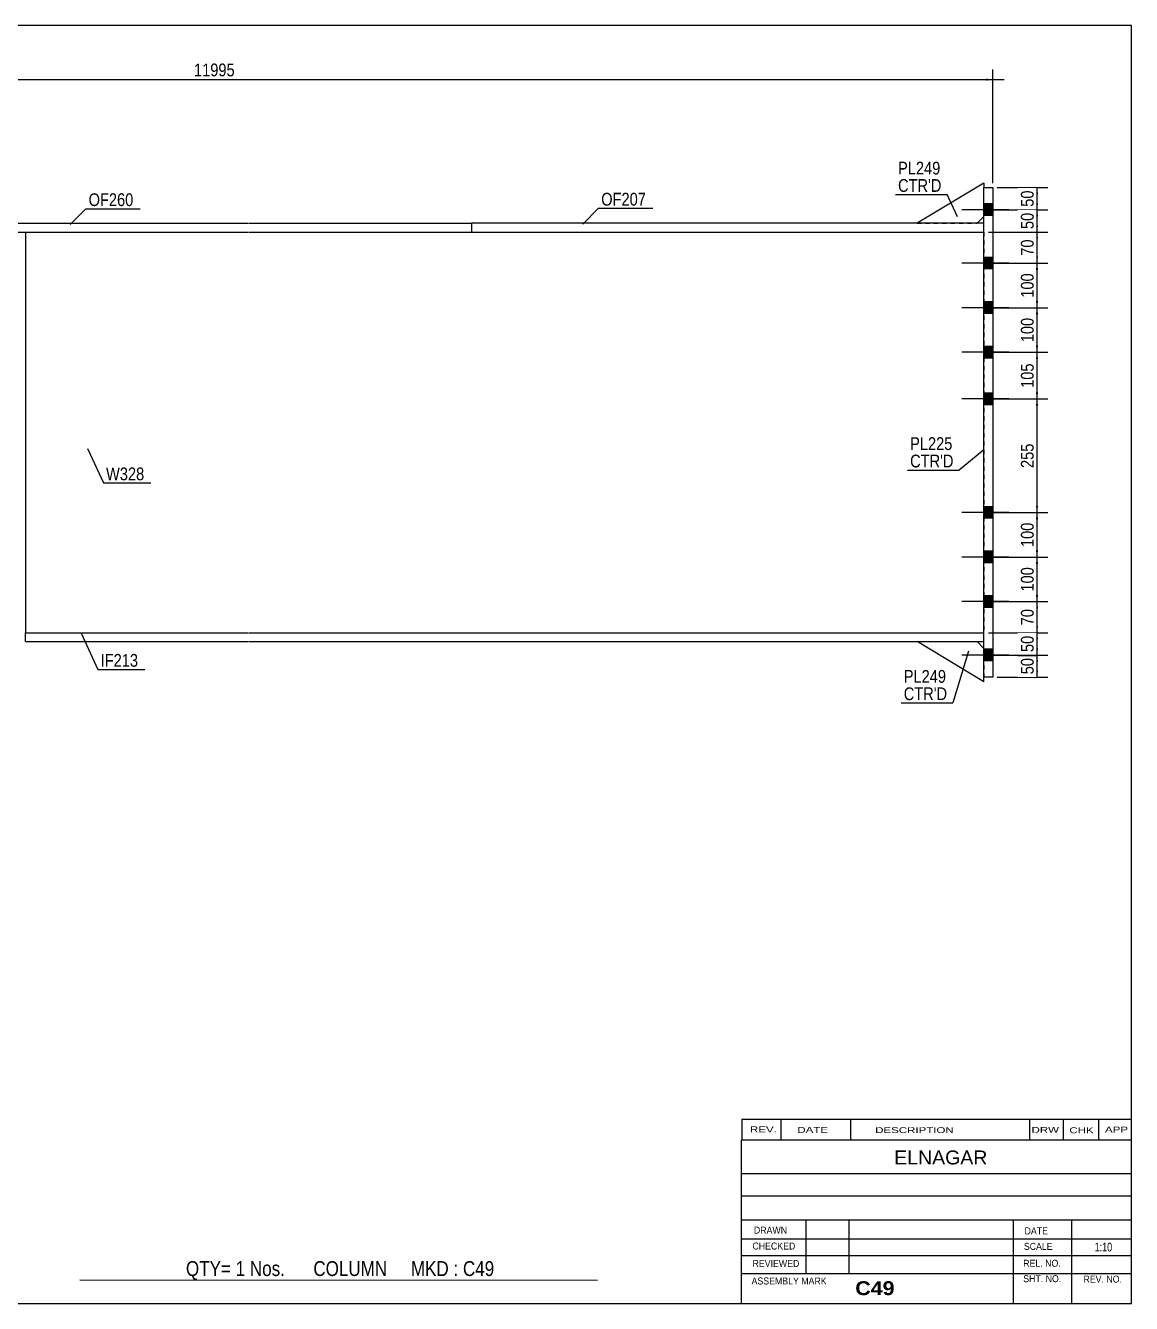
# Model space of a CAD drawing. Header units: millimetres. Extents: x -333 to 79, y -154 to 133.
# Drawn here: x -169.1 to 79.2, y -153.9 to 133.1 of the extents above; entities that cross this region are included whole.
import ezdxf

# ---------------------------------------------------------------- set-up
doc = ezdxf.new("R2010")
doc.units = ezdxf.units.MM
doc.linetypes.add('DXK_LINE_DOT1', pattern=[1.8814, 0.9407, -0.9407])
doc.styles.add('Arial', font='ARIAL.TTF', dxfattribs={"height": 0.2})
doc.styles.add('Arial Bold', font='ARIALBD.TTF', dxfattribs={"height": 0.2})
doc.styles.add('Arial Narrow', font='ARIALN.TTF', dxfattribs={"height": 0.2})

# ---------------------------------------------------------------- blocks, each defined once
blk = doc.blocks.new('Unknown-623345162-1210')
at = {"color": 5, "linetype": 'Continuous'}
for p, q in [((79.21, 133.05), (-330.79, 133.05)), ((-330.79, 133.05), (-330.79, -153.95)), ((79.21, -153.95), (79.21, 133.05)), ((-330.79, -153.95), (79.21, -153.95))]:
    blk.add_line(p, q, dxfattribs=at)
at = {"color": 174, "linetype": 'Continuous', "style": 'Arial'}
blk.add_text('Tekla structures', height=1.9102, rotation=90, dxfattribs=at).set_placement((-331.29, -153.45))
blk = doc.blocks.new('Part-623345162-1413 - 1359')
at = {"color": 2, "linetype": 'Continuous'}
for p, q in [((46.1, 97.68), (31.1, 88.68)), ((46.1, 97.68), (46.1, 96.68)), ((44.6, 88.68), (46.1, 90.18))]:
    blk.add_line(p, q, dxfattribs=at)
at = {"color": 7, "linetype": 'DXK_LINE_DOT1'}
for p, q in [((46.1, 90.18), (46.1, 96.68)), ((31.1, 88.68), (44.6, 88.68))]:
    blk.add_line(p, q, dxfattribs=at)
blk = doc.blocks.new('Part-623345162-1442 - 1359')
at = {"color": 2, "linetype": 'Continuous'}
for p, q in [((46.1, 96.68), (48.1, 96.68)), ((46.1, -13.32), (46.1, 96.68)), ((48.1, 96.68), (48.1, -13.32)), ((48.1, -13.32), (46.1, -13.32))]:
    blk.add_line(p, q, dxfattribs=at)
blk = doc.blocks.new('Part-623345162-1447 - 1359')
at = {"color": 2, "linetype": 'Continuous'}
for p, q in [((46.1, -14.32), (31.1, -5.32)), ((44.6, -5.32), (46.1, -6.82)), ((46.1, -14.32), (46.1, -13.32))]:
    blk.add_line(p, q, dxfattribs=at)
at = {"color": 7, "linetype": 'DXK_LINE_DOT1'}
for p, q in [((31.1, -5.32), (44.6, -5.32)), ((46.1, -6.82), (46.1, -13.32))]:
    blk.add_line(p, q, dxfattribs=at)
blk = doc.blocks.new('Part-623345162-1487 - 1359')
at = {"color": 2, "linetype": 'Continuous'}
blk.add_line((-169.1, 86.68), (-169.1, -3.32), dxfattribs=at)
at = {"color": 7, "linetype": 'DXK_LINE_DOT1'}
for p, q in [((-169.1, 86.68), (-119.1, 86.68)), ((-119, 86.68), (-19, 86.68)), ((-18.9, 86.68), (46.1, 86.68)), ((46.1, 86.68), (46.1, -3.32)), ((-169.1, -3.32), (-119.1, -3.32)), ((-119, -3.32), (-19, -3.32)), ((-18.9, -3.32), (46.1, -3.32))]:
    blk.add_line(p, q, dxfattribs=at)
blk = doc.blocks.new('Part-623345162-1509 - 1359')
at = {"color": 2, "linetype": 'Continuous'}
for p, q in [((-69, 88.68), (-69, 86.68)), ((-19, 88.68), (-69, 88.68)), ((-69, 86.68), (-19, 86.68)), ((46.1, 88.68), (-18.9, 88.68)), ((-18.9, 86.68), (46.1, 86.68)), ((46.1, 86.68), (46.1, 88.68))]:
    blk.add_line(p, q, dxfattribs=at)
blk = doc.blocks.new('Part-623345162-1531 - 1359')
at = {"color": 2, "linetype": 'Continuous'}
for p, q in [((-199.1, 88.68), (-199.1, 86.68)), ((-199.1, 88.68), (-119.1, 88.68)), ((-199.1, 86.68), (-119.1, 86.68)), ((-119, 88.68), (-69, 88.68)), ((-119, 86.68), (-69, 86.68)), ((-69, 88.68), (-69, 86.68))]:
    blk.add_line(p, q, dxfattribs=at)
blk = doc.blocks.new('Part-623345162-1597 - 1359')
at = {"color": 2, "linetype": 'Continuous'}
for p, q in [((-169.1, -5.32), (-169.1, -3.32)), ((-169.1, -3.32), (-119.1, -3.32)), ((-169.1, -5.32), (-119.1, -5.32)), ((-119, -3.32), (-19, -3.32)), ((-119, -5.32), (-19, -5.32)), ((-18.9, -3.32), (46.1, -3.32)), ((-18.9, -5.32), (46.1, -5.32)), ((46.1, -5.32), (46.1, -3.32))]:
    blk.add_line(p, q, dxfattribs=at)
blk = doc.blocks.new('Bolt-623345162-1603 - 1359')
at = {"linetype": 'Continuous'}
for points in [[(46.1, 92.98), (46.1, 90.38), (48.1, 90.38), (48.1, 92.98)], [(46.1, 92.98), (46.1, 90.38), (48.1, 90.38), (48.1, 92.98)], [(46.1, 80.98), (46.1, 78.38), (48.1, 78.38), (48.1, 80.98)], [(46.1, 80.98), (46.1, 78.38), (48.1, 78.38), (48.1, 80.98)], [(46.1, 70.98), (46.1, 68.38), (48.1, 68.38), (48.1, 70.98)], [(46.1, 70.98), (46.1, 68.38), (48.1, 68.38), (48.1, 70.98)], [(46.1, 60.98), (46.1, 58.38), (48.1, 58.38), (48.1, 60.98)], [(46.1, 60.98), (46.1, 58.38), (48.1, 58.38), (48.1, 60.98)], [(46.1, 50.48), (46.1, 47.88), (48.1, 47.88), (48.1, 50.48)], [(46.1, 50.48), (46.1, 47.88), (48.1, 47.88), (48.1, 50.48)], [(46.1, 24.98), (46.1, 22.38), (48.1, 22.38), (48.1, 24.98)], [(46.1, 24.98), (46.1, 22.38), (48.1, 22.38), (48.1, 24.98)], [(46.1, 14.98), (46.1, 12.38), (48.1, 12.38), (48.1, 14.98)], [(46.1, 14.98), (46.1, 12.38), (48.1, 12.38), (48.1, 14.98)], [(46.1, 4.98), (46.1, 2.38), (48.1, 2.38), (48.1, 4.98)], [(46.1, 4.98), (46.1, 2.38), (48.1, 2.38), (48.1, 4.98)], [(46.1, -7.02), (46.1, -9.62), (48.1, -9.62), (48.1, -7.02)], [(46.1, -7.02), (46.1, -9.62), (48.1, -9.62), (48.1, -7.02)]]:
    blk.add_hatch(color=3, dxfattribs=at).paths.add_polyline_path(points)
at = {"color": 3, "linetype": 'Continuous'}
for p, q in [((48.1, 92.98), (46.1, 92.98)), ((48.1, 92.98), (46.1, 92.98)), ((51.69, 91.68), (41.1, 91.68)), ((51.69, 91.68), (41.1, 91.68)), ((48.1, 90.38), (46.1, 90.38)), ((48.1, 90.38), (46.1, 90.38)), ((48.1, 80.98), (46.1, 80.98)), ((48.1, 80.98), (46.1, 80.98)), ((51.69, 79.68), (41.1, 79.68)), ((51.69, 79.68), (41.1, 79.68)), ((48.1, 78.38), (46.1, 78.38)), ((48.1, 78.38), (46.1, 78.38)), ((51.69, 69.68), (41.1, 69.68)), ((51.69, 69.68), (41.1, 69.68)), ((48.1, 70.98), (46.1, 70.98)), ((48.1, 70.98), (46.1, 70.98)), ((48.1, 68.38), (46.1, 68.38)), ((48.1, 68.38), (46.1, 68.38)), ((48.1, 60.98), (46.1, 60.98)), ((48.1, 60.98), (46.1, 60.98)), ((51.69, 59.68), (41.1, 59.68)), ((51.69, 59.68), (41.1, 59.68)), ((48.1, 58.38), (46.1, 58.38)), ((48.1, 58.38), (46.1, 58.38)), ((51.69, 49.18), (41.1, 49.18)), ((51.69, 49.18), (41.1, 49.18)), ((48.1, 50.48), (46.1, 50.48)), ((48.1, 50.48), (46.1, 50.48)), ((48.1, 47.88), (46.1, 47.88)), ((48.1, 47.88), (46.1, 47.88)), ((51.69, 23.68), (41.1, 23.68)), ((51.69, 23.68), (41.1, 23.68)), ((48.1, 24.98), (46.1, 24.98)), ((48.1, 24.98), (46.1, 24.98)), ((48.1, 22.38), (46.1, 22.38)), ((48.1, 22.38), (46.1, 22.38)), ((48.1, 14.98), (46.1, 14.98)), ((48.1, 14.98), (46.1, 14.98)), ((51.69, 13.68), (41.1, 13.68)), ((51.69, 13.68), (41.1, 13.68)), ((48.1, 12.38), (46.1, 12.38)), ((48.1, 12.38), (46.1, 12.38)), ((51.69, 3.68), (41.1, 3.68)), ((51.69, 3.68), (41.1, 3.68)), ((48.1, 4.98), (46.1, 4.98)), ((48.1, 4.98), (46.1, 4.98)), ((48.1, 2.38), (46.1, 2.38)), ((48.1, 2.38), (46.1, 2.38)), ((51.69, -8.32), (41.1, -8.32)), ((51.69, -8.32), (41.1, -8.32)), ((48.1, -7.02), (46.1, -7.02)), ((48.1, -7.02), (46.1, -7.02)), ((48.1, -9.62), (46.1, -9.62)), ((48.1, -9.62), (46.1, -9.62))]:
    blk.add_line(p, q, dxfattribs=at)
blk = doc.blocks.new('StraightDimension-623345162-1681 - 1359')
at = {"linetype": 'Continuous'}
for points in [[(57.76, -9.82), (58.01, -8.32), (58.26, -9.82)], [(58.26, -11.82), (58.01, -13.32), (57.76, -11.82)]]:
    blk.add_hatch(color=7, dxfattribs=at).paths.add_polyline_path(points)
at = {"color": 7, "linetype": 'Continuous'}
for p, q in [((47.1, -8.32), (60.41, -8.32)), ((58.01, -13.32), (58.01, -8.32)), ((49.1, -13.32), (60.41, -13.32))]:
    blk.add_line(p, q, dxfattribs=at)
at = {"color": 0}
blk.add_wipeout([(57.86, -8.4), (53.66, -8.4), (53.66, -13.25), (57.86, -13.25)], dxfattribs=at)
at = {"color": 3, "style": 'Arial Narrow'}
blk.add_text('50', height=2.863, rotation=90.0002, dxfattribs=at).set_placement((57.26, -12.65))
blk = doc.blocks.new('StraightDimension-623345162-1712 - 1359')
at = {"linetype": 'Continuous'}
for points in [[(57.76, 2.18), (58.01, 3.68), (58.26, 2.18)], [(58.26, -1.82), (58.01, -3.32), (57.76, -1.82)]]:
    blk.add_hatch(color=7, dxfattribs=at).paths.add_polyline_path(points)
at = {"color": 7, "linetype": 'Continuous'}
for p, q in [((47.1, 3.68), (60.41, 3.68)), ((58.01, -3.32), (58.01, 3.68)), ((47.1, -3.32), (60.41, -3.32))]:
    blk.add_line(p, q, dxfattribs=at)
at = {"color": 0}
blk.add_wipeout([(57.86, 2.6), (53.66, 2.6), (53.66, -2.25), (57.86, -2.25)], dxfattribs=at)
at = {"color": 3, "style": 'Arial Narrow'}
blk.add_text('70', height=2.863, rotation=90.0002, dxfattribs=at).set_placement((57.26, -1.65))
blk = doc.blocks.new('StraightDimension-623345162-1698 - 1359')
at = {"linetype": 'Continuous'}
for points in [[(57.76, 22.18), (58.01, 23.68), (58.26, 22.18)], [(58.26, 15.18), (58.01, 13.68), (57.76, 15.18)]]:
    blk.add_hatch(color=7, dxfattribs=at).paths.add_polyline_path(points)
at = {"color": 7, "linetype": 'Continuous'}
for p, q in [((47.1, 23.68), (60.41, 23.68)), ((58.01, 13.68), (58.01, 23.68)), ((47.1, 13.68), (60.41, 13.68))]:
    blk.add_line(p, q, dxfattribs=at)
at = {"color": 0}
blk.add_wipeout([(57.86, 22.02), (53.66, 22.02), (53.66, 15.33), (57.86, 15.33)], dxfattribs=at)
at = {"color": 3, "style": 'Arial Narrow'}
blk.add_text('100', height=2.863, rotation=90.0002, dxfattribs=at).set_placement((57.26, 15.93))
blk = doc.blocks.new('StraightDimension-623345162-1615 - 1359')
at = {"linetype": 'Continuous'}
for points in [[(57.76, -4.82), (58.01, -3.32), (58.26, -4.82)], [(58.26, -6.82), (58.01, -8.32), (57.76, -6.82)]]:
    blk.add_hatch(color=7, dxfattribs=at).paths.add_polyline_path(points)
at = {"color": 7, "linetype": 'Continuous'}
for p, q in [((47.1, -3.32), (60.41, -3.32)), ((58.01, -8.32), (58.01, -3.32)), ((47.1, -8.32), (60.41, -8.32))]:
    blk.add_line(p, q, dxfattribs=at)
at = {"color": 0}
blk.add_wipeout([(57.86, -3.4), (53.66, -3.4), (53.66, -8.25), (57.86, -8.25)], dxfattribs=at)
at = {"color": 3, "style": 'Arial Narrow'}
blk.add_text('50', height=2.863, rotation=90.0002, dxfattribs=at).set_placement((57.26, -7.65))
blk = doc.blocks.new('StraightDimension-623345162-1674 - 1359')
at = {"linetype": 'Continuous'}
for points in [[(57.76, 47.68), (58.01, 49.18), (58.26, 47.68)], [(58.26, 25.18), (58.01, 23.68), (57.76, 25.18)]]:
    blk.add_hatch(color=7, dxfattribs=at).paths.add_polyline_path(points)
at = {"color": 7, "linetype": 'Continuous'}
for p, q in [((47.1, 49.18), (60.41, 49.18)), ((58.01, 23.68), (58.01, 49.18)), ((47.1, 23.68), (60.41, 23.68))]:
    blk.add_line(p, q, dxfattribs=at)
at = {"color": 0}
blk.add_wipeout([(57.86, 39.77), (53.66, 39.77), (53.66, 33.08), (57.86, 33.08)], dxfattribs=at)
at = {"color": 3, "style": 'Arial Narrow'}
blk.add_text('255', height=2.863, rotation=90.0002, dxfattribs=at).set_placement((57.26, 33.68))
blk = doc.blocks.new('StraightDimension-623345162-1721 - 1359')
at = {"linetype": 'Continuous'}
for points in [[(57.76, 85.18), (58.01, 86.68), (58.26, 85.18)], [(58.26, 81.18), (58.01, 79.68), (57.76, 81.18)]]:
    blk.add_hatch(color=7, dxfattribs=at).paths.add_polyline_path(points)
at = {"color": 7, "linetype": 'Continuous'}
for p, q in [((47.1, 86.68), (60.41, 86.68)), ((58.01, 79.68), (58.01, 86.68)), ((47.1, 79.68), (60.41, 79.68))]:
    blk.add_line(p, q, dxfattribs=at)
at = {"color": 0}
blk.add_wipeout([(57.86, 85.6), (53.66, 85.6), (53.66, 80.75), (57.86, 80.75)], dxfattribs=at)
at = {"color": 3, "style": 'Arial Narrow'}
blk.add_text('70', height=2.863, rotation=90.0002, dxfattribs=at).set_placement((57.26, 81.35))
blk = doc.blocks.new('StraightDimension-623345162-1667 - 1359')
at = {"linetype": 'Continuous'}
for points in [[(57.76, 58.18), (58.01, 59.68), (58.26, 58.18)], [(58.26, 50.68), (58.01, 49.18), (57.76, 50.68)]]:
    blk.add_hatch(color=7, dxfattribs=at).paths.add_polyline_path(points)
at = {"color": 7, "linetype": 'Continuous'}
for p, q in [((47.1, 59.68), (60.41, 59.68)), ((58.01, 49.18), (58.01, 59.68)), ((47.1, 49.18), (60.41, 49.18))]:
    blk.add_line(p, q, dxfattribs=at)
at = {"color": 0}
blk.add_wipeout([(57.86, 57.77), (53.66, 57.77), (53.66, 51.08), (57.86, 51.08)], dxfattribs=at)
at = {"color": 3, "style": 'Arial Narrow'}
blk.add_text('105', height=2.863, rotation=90.0002, dxfattribs=at).set_placement((57.26, 51.68))
blk = doc.blocks.new('StraightDimension-623345162-1636 - 1359')
at = {"linetype": 'Continuous'}
for points in [[(57.76, 95.18), (58.01, 96.68), (58.26, 95.18)], [(58.26, 93.18), (58.01, 91.68), (57.76, 93.18)]]:
    blk.add_hatch(color=7, dxfattribs=at).paths.add_polyline_path(points)
at = {"color": 7, "linetype": 'Continuous'}
for p, q in [((49.1, 96.68), (60.41, 96.68)), ((58.01, 91.68), (58.01, 96.68)), ((47.1, 91.68), (60.41, 91.68))]:
    blk.add_line(p, q, dxfattribs=at)
at = {"color": 0}
blk.add_wipeout([(57.86, 96.6), (53.66, 96.6), (53.66, 91.75), (57.86, 91.75)], dxfattribs=at)
at = {"color": 3, "style": 'Arial Narrow'}
blk.add_text('50', height=2.863, rotation=90.0002, dxfattribs=at).set_placement((57.26, 92.35))
blk = doc.blocks.new('StraightDimension-623345162-1653 - 1359')
at = {"linetype": 'Continuous'}
for points in [[(57.76, 78.18), (58.01, 79.68), (58.26, 78.18)], [(58.26, 71.18), (58.01, 69.68), (57.76, 71.18)]]:
    blk.add_hatch(color=7, dxfattribs=at).paths.add_polyline_path(points)
at = {"color": 7, "linetype": 'Continuous'}
for p, q in [((47.1, 79.68), (60.41, 79.68)), ((58.01, 69.68), (58.01, 79.68)), ((47.1, 69.68), (60.41, 69.68))]:
    blk.add_line(p, q, dxfattribs=at)
at = {"color": 0}
blk.add_wipeout([(57.86, 78.02), (53.66, 78.02), (53.66, 71.33), (57.86, 71.33)], dxfattribs=at)
at = {"color": 3, "style": 'Arial Narrow'}
blk.add_text('100', height=2.863, rotation=90.0002, dxfattribs=at).set_placement((57.26, 71.93))
blk = doc.blocks.new('StraightDimension-623345162-1660 - 1359')
at = {"linetype": 'Continuous'}
for points in [[(57.76, 68.18), (58.01, 69.68), (58.26, 68.18)], [(58.26, 61.18), (58.01, 59.68), (57.76, 61.18)]]:
    blk.add_hatch(color=7, dxfattribs=at).paths.add_polyline_path(points)
at = {"color": 7, "linetype": 'Continuous'}
for p, q in [((47.1, 69.68), (60.41, 69.68)), ((58.01, 59.68), (58.01, 69.68)), ((47.1, 59.68), (60.41, 59.68))]:
    blk.add_line(p, q, dxfattribs=at)
at = {"color": 0}
blk.add_wipeout([(57.86, 68.02), (53.66, 68.02), (53.66, 61.33), (57.86, 61.33)], dxfattribs=at)
at = {"color": 3, "style": 'Arial Narrow'}
blk.add_text('100', height=2.863, rotation=90.0002, dxfattribs=at).set_placement((57.26, 61.93))
blk = doc.blocks.new('StraightDimension-623345162-1705 - 1359')
at = {"linetype": 'Continuous'}
for points in [[(57.76, 12.18), (58.01, 13.68), (58.26, 12.18)], [(58.26, 5.18), (58.01, 3.68), (57.76, 5.18)]]:
    blk.add_hatch(color=7, dxfattribs=at).paths.add_polyline_path(points)
at = {"color": 7, "linetype": 'Continuous'}
for p, q in [((47.1, 13.68), (60.41, 13.68)), ((58.01, 3.68), (58.01, 13.68)), ((47.1, 3.68), (60.41, 3.68))]:
    blk.add_line(p, q, dxfattribs=at)
at = {"color": 0}
blk.add_wipeout([(57.86, 12.02), (53.66, 12.02), (53.66, 5.33), (57.86, 5.33)], dxfattribs=at)
at = {"color": 3, "style": 'Arial Narrow'}
blk.add_text('100', height=2.863, rotation=90.0002, dxfattribs=at).set_placement((57.26, 5.93))
blk = doc.blocks.new('StraightDimension-623345162-1732 - 1359')
at = {"linetype": 'Continuous'}
for points in [[(57.76, 90.18), (58.01, 91.68), (58.26, 90.18)], [(58.26, 88.18), (58.01, 86.68), (57.76, 88.18)]]:
    blk.add_hatch(color=7, dxfattribs=at).paths.add_polyline_path(points)
at = {"color": 7, "linetype": 'Continuous'}
for p, q in [((47.1, 91.68), (60.41, 91.68)), ((58.01, 86.68), (58.01, 91.68)), ((47.1, 86.68), (60.41, 86.68))]:
    blk.add_line(p, q, dxfattribs=at)
at = {"color": 0}
blk.add_wipeout([(57.86, 91.6), (53.66, 91.6), (53.66, 86.75), (57.86, 86.75)], dxfattribs=at)
at = {"color": 3, "style": 'Arial Narrow'}
blk.add_text('50', height=2.863, rotation=90.0002, dxfattribs=at).set_placement((57.26, 87.35))
blk = doc.blocks.new('StraightDimension-623345162-1803 - 1359')
at = {"linetype": 'Continuous'}
for points in [[(-300, 120.65), (-301.5, 120.9), (-300, 121.15)], [(46.6, 121.15), (48.1, 120.9), (46.6, 120.65)]]:
    blk.add_hatch(color=7, dxfattribs=at).paths.add_polyline_path(points)
at = {"color": 7, "linetype": 'Continuous'}
for p, q in [((-301.5, 120.9), (-304, 120.9)), ((-301.5, 91.18), (-301.5, 123.15)), ((-301.5, 120.9), (48.1, 120.9)), ((48.1, 97.68), (48.1, 123.15)), ((48.1, 120.9), (50.6, 120.9))]:
    blk.add_line(p, q, dxfattribs=at)
at = {"color": 0}
blk.add_wipeout([(-121.53, 121.05), (-121.53, 125.25), (-131.87, 125.25), (-131.87, 121.05)], dxfattribs=at)
at = {"color": 3, "style": 'Arial Narrow'}
blk.add_text('11995', height=2.863, dxfattribs=at).set_placement((-131.27, 121.65))
blk = doc.blocks.new('CBS_CALLOFF-623345162-2485')
at = {"color": 7, "linetype": 'Continuous'}
blk.add_line((-156.91, -148.68), (-40.68, -148.7), dxfattribs=at)
at = {"color": 3, "linetype": 'Continuous', "style": 'Arial Narrow'}
blk.add_text('QTY= 1 Nos.      COLUMN     MKD : C49', height=3.3405, dxfattribs=at).set_placement((-133.09, -147.79))
blk = doc.blocks.new('CBS_NAME_BLOG-623345162-2486')
at = {"color": 7, "linetype": 'Continuous'}
for p, q in [((-8.38, -117.2), (79.14, -117.2)), ((-8.38, -153.91), (-8.38, -117.2)), ((-8.38, -124.73), (79.14, -124.73)), ((-8.31, -129.79), (79.21, -129.79)), ((-8.38, -135.16), (79.14, -135.16)), ((6.15, -147.27), (6.15, -135.17)), ((15.83, -147.24), (15.83, -135.17)), ((52.75, -153.91), (52.75, -135.18)), ((65.8, -153.91), (65.8, -135.16)), ((-8.37, -139.46), (79.21, -139.44)), ((-8.38, -143.21), (79.14, -143.21)), ((-8.38, -147.25), (79.14, -147.25)), ((-8.38, -153.95), (79.21, -153.95))]:
    blk.add_line(p, q, dxfattribs=at)
at = {"color": 3, "linetype": 'Continuous', "style": 'Arial'}
blk.add_text('ELNAGAR', height=3.133, dxfattribs=at).set_placement((25.95, -122.73))
at = {"color": 3, "linetype": 'Continuous'}
for s, height, style, width, p in [('DRAWN', 1.566, 'Arial', 0.9, (-5.55, -138.27)), ('DATE', 1.566, 'Arial', 0.9, (55.22, -138.43)), ('CHECKED', 1.566, 'Arial', 0.9, (-5.89, -141.84)), ('SCALE', 1.566, 'Arial', 0.9, (55.06, -141.91)), ('1:10', 1.957, 'Arial Narrow', 0.9, (70.95, -142.27)), ('REVIEWED', 1.566, 'Arial', 0.9, (-5.86, -145.76)), ('REL. NO.', 1.566, 'Arial', 0.9, (54.92, -145.71)), ('ASSEMBLY MARK', 1.5663, 'Arial', 0.9, (-6.08, -149.69)), ('C49', 3.131, 'Arial Bold', 1.1, (17.2, -152.09)), ('SHT. NO.', 1.566, 'Arial', 0.9, (54.92, -149.17)), ('REV. NO.', 1.566, 'Arial', 0.9, (68.44, -149.27))]:
    blk.add_text(s, height=height, dxfattribs=dict(at, style=style, width=width)).set_placement(p)
blk = doc.blocks.new('CBS_REVISION-623345162-2487')
at = {"color": 7, "linetype": 'Continuous'}
for p, q in [((-8.29, -112.57), (79.21, -112.57)), ((-8.29, -112.57), (-8.29, -117.2)), ((0.5, -112.57), (0.5, -117.2)), ((16.1, -112.57), (16.1, -117.14)), ((56.35, -112.57), (56.35, -117.2)), ((63.89, -112.57), (63.89, -117.2)), ((71.84, -112.57), (71.84, -117.2)), ((-8.29, -117.2), (79.2, -117.2))]:
    blk.add_line(p, q, dxfattribs=at)
at = {"color": 7, "style": 'Arial Narrow', "width": 1.7}
for s, height, p in [('REV.', 1.326, (-6.43, -115.52)), ('DATE', 1.326, (4.19, -115.64)), ('DESCRIPTION', 1.3257, (21.67, -115.69)), ('DRW', 1.326, (56.78, -115.63)), ('CHK', 1.326, (65.27, -115.72)), ('APP', 1.326, (73.27, -115.57))]:
    blk.add_text(s, height=height, dxfattribs=at).set_placement(p)
blk = doc.blocks.new('Mark-623345162-1409 - 1359')
at = {"color": 0}
blk.add_wipeout([(36.32, 99.6), (36.32, 102.6), (26.81, 102.6), (26.81, 99.6)], dxfattribs=at)
blk.add_wipeout([(36.32, 99.6), (36.32, 102.6), (26.81, 102.6), (26.81, 99.6)], dxfattribs=at)
blk.add_wipeout([(36.57, 95.7), (36.57, 98.7), (26.81, 98.7), (26.81, 95.7)], dxfattribs=at)
blk.add_wipeout([(36.57, 95.7), (36.57, 98.7), (26.81, 98.7), (26.81, 95.7)], dxfattribs=at)
at = {"color": 7, "linetype": 'Continuous'}
for p in [(26.21, 95.1), (40.19, 90.09)]:
    blk.add_line(p, (37.82, 95.1), dxfattribs=at)
at = {"color": 3, "style": 'Arial Narrow'}
blk.add_text('PL249', height=2.863, dxfattribs=at).set_placement((26.81, 99.6))
at = {"color": 1, "style": 'Arial Narrow'}
blk.add_text("CTR'D", height=2.863, dxfattribs=at).set_placement((26.81, 95.7))
blk = doc.blocks.new('Mark-623345162-1438 - 1359')
at = {"color": 0}
blk.add_wipeout([(39.03, 37.72), (39.03, 40.72), (29.52, 40.72), (29.52, 37.72)], dxfattribs=at)
blk.add_wipeout([(39.03, 37.72), (39.03, 40.72), (29.52, 40.72), (29.52, 37.72)], dxfattribs=at)
blk.add_wipeout([(39.28, 33.82), (39.28, 36.82), (29.52, 36.82), (29.52, 33.82)], dxfattribs=at)
blk.add_wipeout([(39.28, 33.82), (39.28, 36.82), (29.52, 36.82), (29.52, 33.82)], dxfattribs=at)
at = {"color": 7, "linetype": 'Continuous'}
for p in [(46.1, 37.75), (28.92, 33.22)]:
    blk.add_line(p, (40.53, 33.22), dxfattribs=at)
at = {"color": 3, "style": 'Arial Narrow'}
blk.add_text('PL225', height=2.863, dxfattribs=at).set_placement((29.52, 37.72))
at = {"color": 1, "style": 'Arial Narrow'}
blk.add_text("CTR'D", height=2.863, dxfattribs=at).set_placement((29.52, 33.82))
blk = doc.blocks.new('Mark-623345162-1443 - 1359')
at = {"color": 0}
blk.add_wipeout([(37.6, -14.55), (37.6, -11.55), (28.09, -11.55), (28.09, -14.55)], dxfattribs=at)
blk.add_wipeout([(37.6, -14.55), (37.6, -11.55), (28.09, -11.55), (28.09, -14.55)], dxfattribs=at)
blk.add_wipeout([(37.85, -18.45), (37.85, -15.45), (28.09, -15.45), (28.09, -18.45)], dxfattribs=at)
blk.add_wipeout([(37.85, -18.45), (37.85, -15.45), (28.09, -15.45), (28.09, -18.45)], dxfattribs=at)
at = {"color": 7, "linetype": 'Continuous'}
for p in [(42.63, -7.42), (27.49, -19.05)]:
    blk.add_line(p, (39.1, -19.05), dxfattribs=at)
at = {"color": 3, "style": 'Arial Narrow'}
blk.add_text('PL249', height=2.863, dxfattribs=at).set_placement((28.09, -14.55))
at = {"color": 1, "style": 'Arial Narrow'}
blk.add_text("CTR'D", height=2.863, dxfattribs=at).set_placement((28.09, -18.45))
blk = doc.blocks.new('Mark-623345162-1483 - 1359')
at = {"color": 0}
blk.add_wipeout([(-142.45, 30.93), (-142.45, 33.93), (-151.03, 33.93), (-151.03, 30.93)], dxfattribs=at)
blk.add_wipeout([(-142.45, 30.93), (-142.45, 33.93), (-151.03, 33.93), (-151.03, 30.93)], dxfattribs=at)
at = {"color": 7, "linetype": 'Continuous'}
for p, q in [((-155.17, 38.06), (-151.63, 30.33)), ((-151.63, 30.33), (-140.95, 30.33))]:
    blk.add_line(p, q, dxfattribs=at)
at = {"color": 3, "style": 'Arial Narrow'}
blk.add_text('W328', height=2.863, dxfattribs=at).set_placement((-151.03, 30.93))
blk = doc.blocks.new('Mark-623345162-1505 - 1359')
at = {"color": 0}
blk.add_wipeout([(-29.79, 92.62), (-29.79, 95.62), (-39.84, 95.62), (-39.84, 92.62)], dxfattribs=at)
blk.add_wipeout([(-29.79, 92.62), (-29.79, 95.62), (-39.84, 95.62), (-39.84, 92.62)], dxfattribs=at)
at = {"color": 7, "linetype": 'Continuous'}
for p, q in [((-43.98, 88.48), (-40.44, 92.02)), ((-40.44, 92.02), (-28.29, 92.02))]:
    blk.add_line(p, q, dxfattribs=at)
at = {"color": 3, "style": 'Arial Narrow'}
blk.add_text('OF207', height=2.863, dxfattribs=at).set_placement((-39.84, 92.62))
blk = doc.blocks.new('Mark-623345162-1527 - 1359')
at = {"color": 0}
blk.add_wipeout([(-144.89, 92.51), (-144.89, 95.51), (-154.94, 95.51), (-154.94, 92.51)], dxfattribs=at)
blk.add_wipeout([(-144.89, 92.51), (-144.89, 95.51), (-154.94, 95.51), (-154.94, 92.51)], dxfattribs=at)
at = {"color": 7, "linetype": 'Continuous'}
for p, q in [((-159.08, 88.37), (-155.54, 91.91)), ((-155.54, 91.91), (-143.39, 91.91))]:
    blk.add_line(p, q, dxfattribs=at)
at = {"color": 3, "style": 'Arial Narrow'}
blk.add_text('OF260', height=2.863, dxfattribs=at).set_placement((-154.94, 92.51))
blk = doc.blocks.new('Mark-623345162-1593 - 1359')
at = {"color": 0}
blk.add_wipeout([(-143.83, -10.95), (-143.83, -7.95), (-152.24, -7.95), (-152.24, -10.95)], dxfattribs=at)
blk.add_wipeout([(-143.83, -10.95), (-143.83, -7.95), (-152.24, -7.95), (-152.24, -10.95)], dxfattribs=at)
at = {"color": 7, "linetype": 'Continuous'}
for p, q in [((-156.58, -3.41), (-152.84, -11.55)), ((-152.84, -11.55), (-142.33, -11.55))]:
    blk.add_line(p, q, dxfattribs=at)
at = {"color": 3, "style": 'Arial Narrow'}
blk.add_text('IF213', height=2.863, dxfattribs=at).set_placement((-152.24, -10.95))

msp = doc.modelspace()

# ---------------------------------------------------------------- block references
for name in ['Unknown-623345162-1210', 'Part-623345162-1413 - 1359', 'Part-623345162-1442 - 1359', 'Bolt-623345162-1603 - 1359', 'Part-623345162-1531 - 1359', 'Part-623345162-1487 - 1359', 'Part-623345162-1509 - 1359', 'Part-623345162-1597 - 1359', 'Part-623345162-1447 - 1359', 'CBS_REVISION-623345162-2487', 'CBS_NAME_BLOG-623345162-2486', 'CBS_CALLOFF-623345162-2485']:
    msp.add_blockref(name, (0, 0))

# ---------------------------------------------------------------- next in the draw order: block references
for name in ['StraightDimension-623345162-1636 - 1359', 'StraightDimension-623345162-1721 - 1359', 'Mark-623345162-1483 - 1359', 'StraightDimension-623345162-1698 - 1359', 'StraightDimension-623345162-1712 - 1359', 'Mark-623345162-1593 - 1359', 'Mark-623345162-1443 - 1359', 'StraightDimension-623345162-1681 - 1359']:
    msp.add_blockref(name, (0, 0))

# ---------------------------------------------------------------- next in the draw order: block references
for name in ['StraightDimension-623345162-1732 - 1359', 'StraightDimension-623345162-1653 - 1359', 'StraightDimension-623345162-1674 - 1359', 'StraightDimension-623345162-1705 - 1359', 'StraightDimension-623345162-1615 - 1359']:
    msp.add_blockref(name, (0, 0))

# ---------------------------------------------------------------- next in the draw order: block references
for name in ['StraightDimension-623345162-1803 - 1359', 'StraightDimension-623345162-1667 - 1359', 'Mark-623345162-1438 - 1359']:
    msp.add_blockref(name, (0, 0))

# ---------------------------------------------------------------- next in the draw order: block references
for name in ['Mark-623345162-1409 - 1359', 'Mark-623345162-1527 - 1359', 'Mark-623345162-1505 - 1359', 'StraightDimension-623345162-1660 - 1359']:
    msp.add_blockref(name, (0, 0))

doc.saveas('drawing.dxf')
